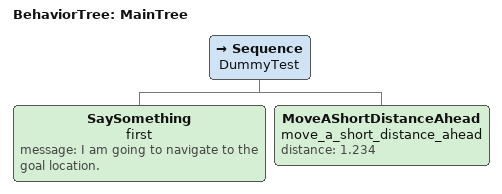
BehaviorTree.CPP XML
<!-- SPDX-License-Identifier: Apache-2.0 -->
<!-- Copyright 2026 Wimble Robotics -->
<root BTCPP_format="4" main_tree_to_execute="MainTree">
  <BehaviorTree ID="MainTree">
    <Sequence name="DummyTest">
      <SaySomething name="first" message="I am going to navigate to the goal location."/>
      <MoveAShortDistanceAhead name="move_a_short_distance_ahead" distance="1.234"/>
    </Sequence>
  </BehaviorTree>
</root>
